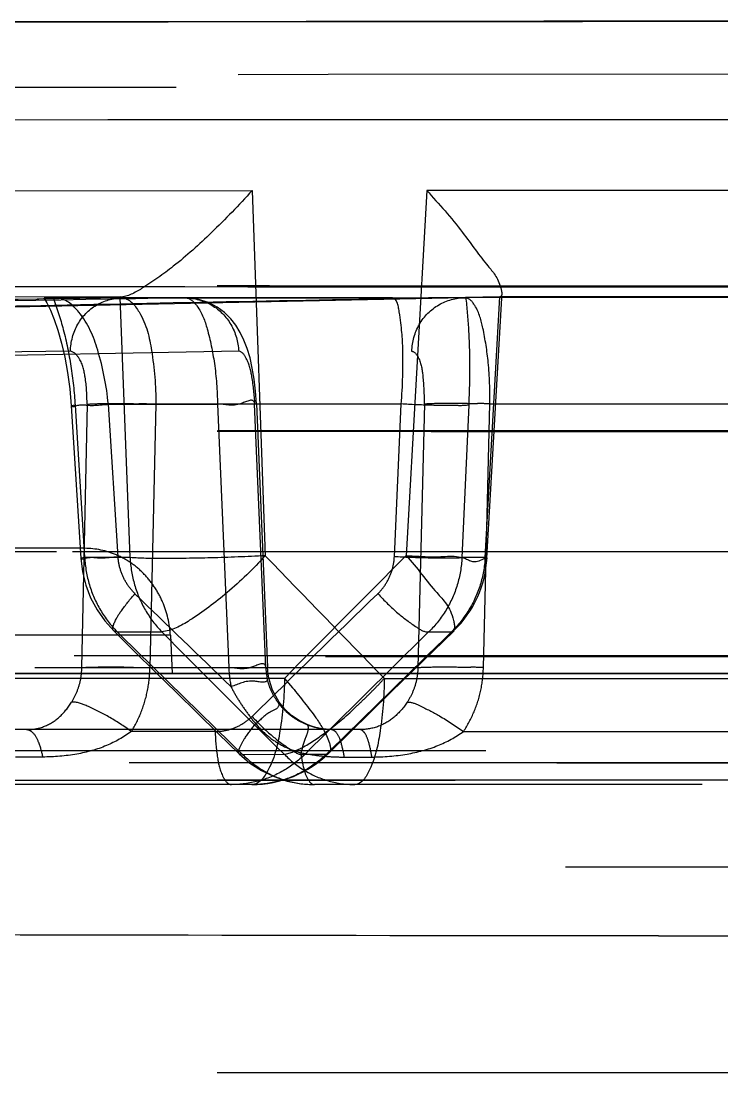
# Model space of a CAD drawing. Header units: millimetres. Extents: x 687 to 1107, y -116 to 478.
# Drawn here: x 943.183 to 943.948, y 331.33 to 332.477 of the extents above; entities that cross this region are included whole.
import ezdxf

# ---------------------------------------------------------------- set-up
doc = ezdxf.new("R2010")
doc.units = ezdxf.units.MM
doc.header["$LTSCALE"] = 0.1
doc.linetypes.add('HIDDENX2', pattern=[19.05, 12.7, -6.35])
doc.layers.add('HIDDEN', color=8, linetype='HIDDENX2')

msp = doc.modelspace()

# ---------------------------------------------------------------- linework, layer by layer
at = {"layer": 'HIDDEN'}
for p, q in [((949.0672, 332.4046), (940.267, 332.4046)), ((948.3579, 332.3713), (940.7904, 332.3687)), ((941.1601, 332.3689), (948.5429, 332.3714)), ((943.007, 332.2919), (943.4353, 332.2923)), ((943.4351, 332.2923), (943.4494, 331.8942)), ((943.6257, 332.2925), (943.6034, 331.8942)), ((944.186, 332.2927), (943.6257, 332.2924)), ((943.291, 332.1764), (942.9568, 332.176)), ((943.2213, 332.1751), (943.2083, 332.1754)), ((943.2178, 332.1756), (943.291, 332.1764)), ((943.3623, 332.1753), (943.2213, 332.1751)), ((943.3625, 332.1753), (943.2214, 332.1751)), ((943.302, 331.8921), (943.2911, 332.1761)), ((943.2929, 332.1752), (943.5872, 332.1754)), ((943.5874, 332.1754), (943.293, 332.1752)), ((943.5872, 332.1754), (943.6682, 332.176)), ((944.5092, 332.1759), (943.6675, 332.1755)), ((943.6682, 332.176), (943.7055, 332.1767)), ((943.6894, 331.8921), (943.7054, 332.1765)), ((943.6915, 331.8915), (943.7082, 332.1814)), ((943.7055, 332.1767), (944.0588, 332.1769)), ((943.4399, 332.0599), (943.4521, 331.7726)), ((943.5904, 331.8931), (943.5979, 332.0596)), ((943.6233, 332.0597), (943.6161, 331.7721)), ((943.6875, 331.7721), (943.6947, 332.0597)), ((943.6947, 332.0599), (944.5133, 332.0599)), ((943.242, 332.0583), (943.2377, 332.0577)), ((943.2377, 332.0577), (943.2481, 331.8915)), ((943.242, 332.0583), (943.2524, 331.8921)), ((943.2493, 331.7721), (943.2554, 332.0593)), ((943.2783, 332.0594), (943.3975, 332.0594)), ((943.2889, 331.8931), (943.2783, 332.0593)), ((943.3302, 332.0593), (943.3237, 331.7721)), ((943.5979, 332.0595), (943.3302, 332.0595)), ((943.3975, 332.0594), (943.4097, 331.7721)), ((943.4501, 331.7721), (943.4379, 332.0594)), ((943.6715, 332.0585), (943.6642, 331.8921)), ((943.2525, 331.9022), (937.8176, 331.9022)), ((938.1417, 331.8985), (944.5092, 331.8987)), ((943.2524, 331.8921), (943.2481, 331.8915)), ((943.302, 331.8921), (943.2524, 331.8921)), ((943.6894, 331.8921), (943.6642, 331.8921)), ((943.3464, 331.8074), (939.8289, 331.8074)), ((943.2879, 331.8113), (943.2841, 331.8121)), ((943.2879, 331.8113), (943.3365, 331.8113)), ((943.3484, 331.7656), (943.3464, 331.8074)), ((943.6281, 331.8113), (943.6528, 331.8113)), ((935.8951, 331.7849), (944.5109, 331.784)), ((944.5111, 331.785), (938.1139, 331.785)), ((963.4856, 331.7657), (925.8486, 331.7657)), ((926.053, 331.7721), (943.6161, 331.7721)), ((927.8361, 331.7656), (956.7883, 331.7656)), ((943.3056, 331.7726), (943.3237, 331.7721)), ((943.4705, 331.7604), (942.2329, 331.7604)), ((943.4706, 331.7604), (943.4794, 331.7502)), ((943.5796, 331.7604), (944.9947, 331.7603)), ((943.5529, 331.7046), (926.0415, 331.7046)), ((943.3949, 331.7025), (943.3034, 331.7025)), ((943.6659, 331.7025), (944.5461, 331.7025)), ((942.4204, 331.6816), (944.6672, 331.6816)), ((943.2066, 331.6746), (943.177, 331.6746)), ((943.4247, 331.6775), (943.4212, 331.678)), ((943.4247, 331.6775), (943.4704, 331.6776)), ((943.516, 331.6775), (943.4928, 331.6775)), ((943.519, 331.6789), (943.516, 331.6775)), ((943.5355, 331.6746), (943.5659, 331.6746)), ((944.571, 331.6682), (936.6729, 331.6682)), ((938.0527, 331.6682), (944.5712, 331.6681)), ((944.6671, 331.6494), (936.6717, 331.6493)), ((936.6718, 331.6493), (944.6666, 331.6493)), ((943.4349, 331.6446), (940.4054, 331.6446)), ((945.8312, 331.6446), (943.5031, 331.6446)), ((952.6673, 331.5545), (936.667, 331.5545)), ((944.6671, 331.3301), (937.7839, 331.3312))]:
    msp.add_line(p, q, dxfattribs=at)
for points in [[(944.051, 332.4771), (943.7898, 332.4769), (943.5324, 332.4767), (943.2802, 332.4765), (943.0337, 332.4762), (942.7937, 332.4759), (942.5612, 332.4756), (942.3374, 332.4752), (942.1235, 332.4748), (941.9206, 332.4744), (941.7293, 332.474), (941.5503, 332.4736), (941.3845, 332.4732), (941.2323, 332.4728), (941.0945, 332.4724), (940.9715, 332.4721), (940.7658, 332.4714)], [(944.0166, 332.477), (943.7534, 332.4769), (943.4943, 332.4767), (943.2406, 332.4764), (942.9934, 332.4761), (942.7538, 332.4758), (942.5225, 332.4755), (942.3004, 332.4751), (942.0884, 332.4747), (941.8877, 332.4743), (941.6991, 332.4739), (941.5227, 332.4735), (941.359, 332.4731), (941.2085, 332.4727), (941.0723, 332.4723)], [(943.2923, 332.1752), (942.306, 332.1593), (941.2835, 332.1351), (940.2248, 332.1023), (939.1299, 332.0606), (937.9989, 332.0096)], [(943.6666, 332.1755), (942.8956, 332.1595), (942.1164, 332.1357), (941.3291, 332.1039), (940.5336, 332.064), (939.7299, 332.0159), (938.9182, 331.9596)], [(943.2078, 332.1754), (943.2111, 332.1698), (943.215, 332.1619), (943.2191, 332.1519), (943.2232, 332.14), (943.2272, 332.1261), (943.2307, 332.1107), (943.2337, 332.0939), (943.2361, 332.0761), (943.2377, 332.0577)], [(943.4399, 332.0599), (943.439, 332.0735), (943.4375, 332.0865), (943.4354, 332.0988), (943.4329, 332.1099), (943.4298, 332.12), (943.4263, 332.1292), (943.4222, 332.1376), (943.4174, 332.1454), (943.4118, 332.1525), (943.4051, 332.1592), (943.3972, 332.1651), (943.3874, 332.1702), (943.3756, 332.1739), (943.3625, 332.1753)], [(944.5092, 332.1759), (944.3678, 332.1758), (944.2265, 332.1758), (944.0858, 332.1758), (943.9456, 332.1757), (943.806, 332.1756), (943.6676, 332.1755)], [(943.2481, 331.8915), (943.25, 331.8767), (943.2536, 331.8622), (943.2589, 331.8483), (943.2659, 331.8352), (943.2743, 331.823), (943.2841, 331.8121)], [(943.2841, 331.8121), (943.3069, 331.7897), (943.3297, 331.7673), (943.3525, 331.745), (943.3754, 331.7226), (943.3983, 331.7003), (943.4212, 331.678)], [(943.519, 331.6789), (943.5416, 331.7011), (943.5643, 331.7234), (943.5871, 331.7456), (943.6098, 331.7679), (943.6326, 331.7902), (943.6555, 331.8124)], [(943.4535, 331.7611), (943.4528, 331.7649), (943.4524, 331.7687), (943.4521, 331.7726)], [(943.4648, 331.7346), (943.4609, 331.7411), (943.4576, 331.7477), (943.4552, 331.7545), (943.4535, 331.7611)], [(943.4958, 331.7098), (943.4867, 331.7143), (943.4783, 331.72), (943.471, 331.7268), (943.4648, 331.7346)], [(943.5219, 331.7046), (943.5154, 331.7049), (943.5088, 331.7059), (943.5022, 331.7075), (943.4958, 331.7098)], [(943.4212, 331.678), (943.4328, 331.6681), (943.4455, 331.6598), (943.4591, 331.6532), (943.4734, 331.6484), (943.4882, 331.6455), (943.5031, 331.6446)]]:
    msp.add_lwpolyline(points, dxfattribs=at)
for centre, radius, start, end in [((943.284, 330.7463), 1.3138, 87.9842, 88.7912), ((943.6458, 330.6414), 1.4192, 88.0237, 88.5697), ((963.5318, 351.2929), 27.9215, 224.00814, 224.39101), ((983.0203, 292.6153), 55.6465, 135.10048, 135.29467), ((943.8747, 337.152), 5.2648, 267.0468, 267.3205), ((943.5717, 331.8984), 0.12, 314.2682, 356.9184), ((963.9488, 353.1072), 29.6281, 225.83833, 226.11975), ((983.9692, 290.2705), 57.974, 134.171531, 134.361007), ((964.0164, 352.863), 29.544, 225.44323, 225.81434), ((963.1586, 351.5153), 27.9493, 224.82882, 225.21665), ((983.7383, 291.101), 57.1503, 134.5745, 134.76533), ((983.2467, 291.1926), 56.7235, 134.26804, 134.46136), ((943.5471, 331.7777), 0.1375, 182.3411, 190.94), ((943.5239, 331.7758), 0.0739, 182.8578, 191.4922), ((943.6391, 330.3688), 1.4042, 88.0251, 88.577), ((943.4349, 331.7646), 0.12, 270, 314.4617), ((943.9872, 495.2357), 163.7562, 269.962006, 270.111889)]:
    msp.add_arc(centre, radius, start, end, dxfattribs=at)
for points, knots in [([(940.6928, 332.4712), (940.6766, 332.4712), (940.6505, 332.4711), (940.6155, 332.471), (940.5867, 332.4709), (940.5757, 332.4709), (940.5601, 332.4708), (940.5713, 332.4708), (940.5821, 332.4709), (940.6219, 332.471), (940.6906, 332.4712), (940.805, 332.4716), (940.9554, 332.472), (941.2268, 332.4728), (941.6441, 332.4738), (942.11, 332.4748), (942.5355, 332.4755), (942.8874, 332.476), (943.2566, 332.4765), (943.7735, 332.4769), (944.434, 332.4772), (945.0987, 332.4772), (945.6268, 332.4769), (946.0119, 332.4766), (946.3838, 332.4761), (946.8439, 332.4755), (947.3619, 332.4746), (947.8675, 332.4734), (948.1559, 332.4726), (948.2626, 332.4723)], [0, 0, 0, 0, 0.005823, 0.010402, 0.013726, 0.015796, 0.016608, 0.017066, 0.018803, 0.021787, 0.031398, 0.045882, 0.065227, 0.089191, 0.149773, 0.225198, 0.267685, 0.312785, 0.360042, 0.409119, 0.51084, 0.613132, 0.663784, 0.713197, 0.76066, 0.806283, 0.889497, 0.959103, 1, 1, 1, 1]), ([(941.072, 332.4723), (941.2332, 332.4728), (941.6003, 332.4737), (942.2087, 332.475), (942.9204, 332.4761), (943.7062, 332.4769), (944.532, 332.4772), (945.3647, 332.4771), (946.1671, 332.4764), (946.904, 332.4754), (947.5513, 332.4741), (948.0628, 332.4729), (948.4634, 332.4718), (948.6405, 332.4712), (948.818, 332.4707), (948.682, 332.4711), (948.6399, 332.4712)], [0, 0, 0, 0, 0.061828, 0.140832, 0.233385, 0.334836, 0.44226, 0.550165, 0.654318, 0.74989, 0.833348, 0.901165, 0.950069, 0.977961, 0.983845, 1, 1, 1, 1]), ([(926.277, 332.1897), (929.3414, 332.2665), (935.4713, 332.3816), (944.6676, 332.4392), (953.8638, 332.3816), (959.9937, 332.2665), (963.0581, 332.1897)], [0, 0, 0, 0, 0.25, 0.5, 0.75, 1, 1, 1, 1]), ([(943.4351, 332.2923), (943.4208, 332.2765), (943.3933, 332.2479), (943.353, 332.2116), (943.3201, 332.1883), (943.2995, 332.1765), (943.2911, 332.1761)], [0, 0, 0, 0, 0.342194, 0.638032, 0.864299, 1, 1, 1, 1]), ([(943.6257, 332.2925), (943.6392, 332.2775), (943.6624, 332.252), (943.6892, 332.2123), (943.7051, 332.1965), (943.7086, 332.1767), (943.7054, 332.1765)], [0, 0, 0, 0, 0.420108, 0.738598, 0.934395, 1, 1, 1, 1]), ([(925.669, 332.1909), (925.6695, 332.1909), (925.6714, 332.1909), (925.6759, 332.1909), (925.6833, 332.1909), (925.6991, 332.1908), (925.7262, 332.1908), (925.7894, 332.1906), (925.8978, 332.1904), (926.0257, 332.1902), (926.1515, 332.19), (926.2646, 332.1898), (926.3965, 332.1895), (926.5589, 332.1892), (926.769, 332.189), (926.9825, 332.1888), (927.1923, 332.1886), (927.3849, 332.1885), (927.6046, 332.1884), (927.958, 332.1883), (928.48, 332.1881), (929.1976, 332.188), (930.03, 332.188), (930.963, 332.1882), (931.977, 332.1884), (933.4349, 332.1885), (934.9409, 332.1888), (936.4822, 332.189), (937.6646, 332.1892), (938.8564, 332.1892), (940.0552, 332.1891), (941.2604, 332.1888), (942.432, 332.1882), (943.5681, 332.1874), (944.3006, 332.1871), (944.667, 332.1871)], [0, 0, 0, 0, 0.000078, 0.000312, 0.000702, 0.001247, 0.002806, 0.004989, 0.011227, 0.019924, 0.025187, 0.031083, 0.037783, 0.046023, 0.056721, 0.070956, 0.07975, 0.089844, 0.10137, 0.114443, 0.145647, 0.183798, 0.227763, 0.277088, 0.331133, 0.387887, 0.507311, 0.568943, 0.631279, 0.694023, 0.75713, 0.820596, 0.884336, 0.942135, 1, 1, 1, 1]), ([(944.6672, 332.1879), (944.5475, 332.1879), (944.3085, 332.1879), (943.9492, 332.1881), (943.5894, 332.1882), (943.2318, 332.1884), (942.8796, 332.1886), (942.5311, 332.1887), (942.1782, 332.1888), (941.8095, 332.189), (941.4135, 332.1891), (940.9786, 332.1891), (940.494, 332.1892), (939.9502, 332.1892), (939.338, 332.1892), (938.65, 332.1892), (937.88, 332.1892), (937.0192, 332.1891), (936.0581, 332.1889), (935.0077, 332.1888), (933.9311, 332.1886), (932.9105, 332.1885), (932.004, 332.1883), (931.2123, 332.1882), (930.5123, 332.1881), (929.8847, 332.1881), (929.3199, 332.1881), (928.8125, 332.1881), (928.3564, 332.1882), (927.9442, 332.1883), (927.57, 332.1885), (927.233, 332.1886), (926.9363, 332.1887), (926.682, 332.1891), (926.4674, 332.1894), (926.3366, 332.1896), (926.277, 332.1897)], [0, 0, 0, 0, 0.019536, 0.038982, 0.058621, 0.078223, 0.09732, 0.11608, 0.135062, 0.154893, 0.176221, 0.199673, 0.22584, 0.25526, 0.288397, 0.325695, 0.367502, 0.413999, 0.466116, 0.524291, 0.585359, 0.641741, 0.690769, 0.733236, 0.770895, 0.804967, 0.835605, 0.86304, 0.887734, 0.910011, 0.930285, 0.948779, 0.964986, 0.978676, 0.99027, 1, 1, 1, 1]), ([(935.9328, 331.8977), (935.9114, 331.8987), (935.8364, 331.9021), (935.9612, 331.9185), (936.0681, 331.9196), (936.2887, 331.932), (936.5452, 331.9408), (936.8486, 331.9519), (937.1766, 331.9635), (937.4697, 331.9761), (937.7287, 331.9928), (938.0281, 332.0112), (938.4024, 332.0259), (938.8362, 332.0472), (939.2978, 332.066), (939.8287, 332.0873), (940.4206, 332.1084), (941.0793, 332.1293), (941.7609, 332.1476), (942.5101, 332.1638), (943.0187, 332.1718), (943.2929, 332.1752)], [0, 0, 0, 0, 0.008593, 0.014647, 0.032289, 0.064409, 0.095959, 0.137351, 0.18512, 0.227608, 0.254696, 0.289056, 0.347648, 0.404633, 0.462936, 0.532578, 0.617305, 0.700008, 0.796403, 0.890225, 1, 1, 1, 1]), ([(943.2929, 332.1752), (943.0469, 332.1721), (942.6007, 332.1653), (941.9519, 332.1522), (941.3737, 332.1379), (940.8511, 332.1229), (940.4097, 332.1087), (940.0406, 332.096), (939.7118, 332.0838), (939.3906, 332.0709), (939.077, 332.0585), (938.7872, 332.0463), (938.5394, 332.0333), (938.3208, 332.0223), (938.1275, 332.0153), (937.9408, 332.0087), (937.7608, 331.9895), (937.5817, 331.9575), (937.4139, 331.9469), (937.2549, 331.9406), (937.0955, 331.9525), (936.9386, 331.9628), (936.8042, 331.9252), (936.6964, 331.909), (936.6113, 331.8994), (936.5396, 331.8926), (936.4782, 331.8875), (936.425, 331.8834), (936.3786, 331.88), (936.3378, 331.8772), (936.3017, 331.8749), (936.2693, 331.8728), (936.24, 331.8711), (936.213, 331.8695), (936.1876, 331.8681), (936.163, 331.8667), (936.1384, 331.8656), (936.1081, 331.8642), (936.0704, 331.863), (936.0273, 331.8616), (935.9829, 331.8637), (935.9481, 331.8607), (935.9151, 331.8803), (935.9276, 331.898), (935.9328, 331.8977)], [0, 0, 0, 0, 0.099653, 0.180729, 0.262813, 0.333913, 0.39248, 0.441705, 0.483488, 0.525752, 0.571889, 0.610623, 0.6432, 0.672414, 0.699243, 0.721578, 0.748058, 0.772485, 0.795168, 0.8161, 0.836806, 0.860032, 0.879077, 0.892856, 0.904164, 0.913766, 0.922011, 0.929145, 0.935372, 0.940842, 0.945707, 0.950049, 0.953975, 0.957602, 0.961, 0.964262, 0.967576, 0.971002, 0.976556, 0.982796, 0.988557, 0.994241, 0.997885, 1, 1, 1, 1]), ([(943.3623, 332.1753), (943.2173, 332.1729), (942.9392, 332.1677), (942.5396, 332.1581), (942.1738, 332.1475), (941.8391, 332.1364), (941.5329, 332.125), (941.2519, 332.1134), (940.9948, 332.1022), (940.7601, 332.0911), (940.5455, 332.0801), (940.3494, 332.0701), (940.1712, 332.0605), (940.0095, 332.0508), (939.8612, 332.0419), (939.7249, 332.0344), (939.601, 332.0267), (939.487, 332.0193), (939.3824, 332.0132), (939.2918, 332.0063), (939.211, 332.0018), (939.1351, 331.9824), (939.0534, 331.974), (938.9737, 331.9692), (938.9013, 331.9642), (938.8362, 331.9602), (938.7764, 331.9559), (938.7154, 331.9546), (938.6468, 331.9633), (938.5731, 331.9559), (938.5028, 331.9406), (938.4369, 331.9359), (938.3744, 331.9307), (938.315, 331.9257), (938.2615, 331.9215), (938.2142, 331.9178), (938.172, 331.9145), (938.1339, 331.9115), (938.0996, 331.9087), (938.0684, 331.9063), (938.0401, 331.904), (938.0144, 331.902), (937.9909, 331.9001), (937.9695, 331.8985), (937.9499, 331.8969), (937.9321, 331.8955), (937.9158, 331.8942), (937.9009, 331.8931), (937.8872, 331.892), (937.8748, 331.8911), (937.8633, 331.8903), (937.8529, 331.8895), (937.8434, 331.8889), (937.8348, 331.8885), (937.8272, 331.8881), (937.8206, 331.8883), (937.8159, 331.8885), (937.8117, 331.891), (937.8151, 331.8957), (937.8214, 331.8976), (937.8272, 331.8984), (937.8305, 331.8984)], [0, 0, 0, 0, 0.077971, 0.149487, 0.214858, 0.274693, 0.329463, 0.379574, 0.425841, 0.467788, 0.505904, 0.541311, 0.573334, 0.601873, 0.62837, 0.65318, 0.675253, 0.695092, 0.714573, 0.731564, 0.743953, 0.75799, 0.773498, 0.787992, 0.80091, 0.812517, 0.823042, 0.833139, 0.845249, 0.860101, 0.872666, 0.883882, 0.895546, 0.906404, 0.915922, 0.924359, 0.931912, 0.938711, 0.944856, 0.950431, 0.955502, 0.960119, 0.964326, 0.968163, 0.971665, 0.974862, 0.977784, 0.980457, 0.9829, 0.985137, 0.987183, 0.989049, 0.990752, 0.992301, 0.993683, 0.994878, 0.995787, 0.996338, 0.996946, 0.998205, 1, 1, 1, 1]), ([(943.6675, 332.1755), (943.5131, 332.1731), (943.2173, 332.1675), (942.7923, 332.1569), (942.4034, 332.1452), (942.048, 332.1327), (941.7228, 332.1199), (941.4254, 332.1071), (941.1538, 332.0945), (940.9054, 332.082), (940.678, 332.0701), (940.4713, 332.0589), (940.2856, 332.0482), (940.1181, 332.0377), (939.9633, 332.0281), (939.8217, 332.0198), (939.6987, 332.0121), (939.5949, 332.0041), (939.5037, 331.9971), (939.4182, 331.9912), (939.338, 331.9857), (939.2646, 331.9806), (939.1976, 331.9759), (939.1364, 331.9716), (939.079, 331.9675), (939.0215, 331.9637), (938.9616, 331.9606), (938.9026, 331.9581), (938.8508, 331.9559), (938.8066, 331.9528), (938.7653, 331.9499), (938.7214, 331.9468), (938.6735, 331.9432), (938.6217, 331.9393), (938.5683, 331.9353), (938.5175, 331.9314), (938.4719, 331.9279), (938.4315, 331.9248), (938.3954, 331.9219), (938.363, 331.9194), (938.3337, 331.9171), (938.3071, 331.915), (938.283, 331.9131), (938.261, 331.9113), (938.241, 331.9097), (938.2227, 331.9082), (938.2061, 331.9069), (938.1909, 331.9056), (938.1771, 331.9045), (938.1645, 331.9035), (938.153, 331.9024), (938.1426, 331.9019), (938.1341, 331.9003), (938.1284, 331.9014), (938.1247, 331.8982), (938.1356, 331.8995), (938.1383, 331.8986), (938.1417, 331.8985)], [0, 0, 0, 0, 0.083216, 0.159495, 0.229216, 0.29294, 0.351195, 0.40467, 0.453422, 0.497788, 0.538757, 0.576165, 0.609399, 0.639009, 0.666677, 0.692995, 0.715454, 0.733113, 0.749119, 0.764801, 0.779275, 0.792469, 0.804501, 0.81546, 0.825556, 0.835534, 0.846477, 0.857898, 0.867365, 0.874439, 0.8818, 0.889683, 0.89817, 0.90767, 0.917697, 0.927027, 0.935146, 0.94238, 0.948844, 0.954663, 0.959922, 0.964692, 0.969029, 0.972977, 0.976574, 0.979851, 0.98284, 0.985571, 0.988059, 0.99032, 0.992393, 0.99429, 0.995942, 0.997036, 0.997213, 0.998187, 1, 1, 1, 1]), ([(943.2178, 332.1756), (943.2223, 332.1643), (943.2302, 332.1396), (943.2381, 332.1003), (943.2411, 332.0725), (943.242, 332.0583)], [0, 0, 0, 0, 0.304952, 0.643418, 1, 1, 1, 1]), ([(943.2783, 332.0594), (943.2763, 332.0793), (943.2695, 332.1147), (943.253, 332.1561), (943.231, 332.1752), (943.2213, 332.1751)], [0, 0, 0, 0, 0.443739, 0.785142, 1, 1, 1, 1]), ([(943.237, 332.1172), (943.2371, 332.1273), (943.2425, 332.1475), (943.2637, 332.1696), (943.2833, 332.1751), (943.2929, 332.1752)], [0, 0, 0, 0, 0.34533, 0.674497, 1, 1, 1, 1]), ([(943.2929, 332.1752), (943.301, 332.1753), (943.3186, 332.1536), (943.327, 332.1138), (943.3303, 332.079), (943.3302, 332.0595)], [0, 0, 0, 0, 0.191494, 0.539441, 1, 1, 1, 1]), ([(943.3623, 332.1753), (943.3723, 332.1753), (943.3925, 332.1697), (943.4143, 332.1474), (943.4201, 332.1273), (943.4205, 332.1172)], [0, 0, 0, 0, 0.331877, 0.662335, 1, 1, 1, 1]), ([(943.3623, 332.1753), (943.3674, 332.1753), (943.3793, 332.1633), (943.3876, 332.1384), (943.3952, 332.1019), (943.3971, 332.0743), (943.3975, 332.0594)], [0, 0, 0, 0, 0.121885, 0.339839, 0.645288, 1, 1, 1, 1]), ([(943.5979, 332.0595), (943.5996, 332.0791), (943.6004, 332.1153), (943.5982, 332.1477), (943.5931, 332.1756), (943.5872, 332.1754)], [0, 0, 0, 0, 0.499778, 0.85224, 1, 1, 1, 1]), ([(943.6095, 332.1172), (943.6098, 332.1273), (943.6154, 332.1477), (943.6374, 332.17), (943.6576, 332.1755), (943.6675, 332.1755)], [0, 0, 0, 0, 0.33721, 0.671189, 1, 1, 1, 1]), ([(943.6947, 332.0599), (943.6948, 332.0749), (943.694, 332.1024), (943.6882, 332.1389), (943.6822, 332.163), (943.672, 332.1756), (943.6675, 332.1755)], [0, 0, 0, 0, 0.364833, 0.674671, 0.888969, 1, 1, 1, 1]), ([(943.6682, 332.176), (943.6696, 332.1644), (943.6718, 332.1395), (943.6728, 332.1003), (943.6722, 332.0728), (943.6715, 332.0585)], [0, 0, 0, 0, 0.297746, 0.637109, 1, 1, 1, 1]), ([(943.2366, 332.1173), (942.419, 332.1057), (940.7832, 332.0697), (938.3293, 331.9771), (936.6937, 331.8897), (935.8759, 331.8396)], [0, 0, 0, 0, 0.332999, 0.666308, 1, 1, 1, 1]), ([(943.4209, 332.1172), (942.8055, 332.1069), (941.575, 332.0726), (939.7306, 331.9802), (938.5025, 331.8914), (937.8888, 331.8402)], [0, 0, 0, 0, 0.333263, 0.666545, 1, 1, 1, 1]), ([(938.0837, 331.8401), (938.6975, 331.8914), (939.9251, 331.9805), (941.7673, 332.0729), (942.9954, 332.1071), (943.6091, 332.1172)], [0, 0, 0, 0, 0.333958, 0.66724, 1, 1, 1, 1]), ([(943.255, 332.0594), (943.2551, 332.0692), (943.2539, 332.0862), (943.2496, 332.1069), (943.2409, 332.1165), (943.2366, 332.1173)], [0, 0, 0, 0, 0.462433, 0.798412, 1, 1, 1, 1]), ([(943.4383, 332.0595), (943.4377, 332.0694), (943.4358, 332.0866), (943.4316, 332.1061), (943.4245, 332.1165), (943.4209, 332.1172)], [0, 0, 0, 0, 0.479161, 0.820514, 1, 1, 1, 1]), ([(943.6091, 332.1172), (943.6125, 332.1171), (943.6196, 332.1066), (943.622, 332.0873), (943.623, 332.0699), (943.6229, 332.0597)], [0, 0, 0, 0, 0.165375, 0.502865, 1, 1, 1, 1]), ([(943.2554, 332.0593), (943.2597, 332.0598), (943.2705, 332.0601), (943.2893, 332.0602), (943.3038, 332.06), (943.3117, 332.0599)], [0, 0, 0, 0, 0.228589, 0.575992, 1, 1, 1, 1]), ([(943.4379, 332.0594), (943.4381, 332.0595), (943.4372, 332.067), (943.4164, 332.0545), (943.4061, 332.0597), (943.3975, 332.0594)], [0, 0, 0, 0, 0.017802, 0.373486, 1, 1, 1, 1]), ([(943.6715, 332.0585), (943.6668, 332.0576), (943.6529, 332.058), (943.6284, 332.058), (943.6086, 332.059), (943.5979, 332.0596)], [0, 0, 0, 0, 0.195529, 0.563881, 1, 1, 1, 1]), ([(943.6233, 332.0597), (943.6272, 332.0602), (943.6381, 332.0604), (943.6574, 332.0606), (943.6727, 332.0603), (943.6812, 332.0601)], [0, 0, 0, 0, 0.207392, 0.562774, 1, 1, 1, 1]), ([(943.2377, 332.0577), (943.2378, 332.056), (943.248, 332.0598), (943.2581, 332.057), (943.2713, 332.0589), (943.2783, 332.0593)], [0, 0, 0, 0, 0.125086, 0.478285, 1, 1, 1, 1]), ([(944.6674, 332.03), (944.2984, 332.0301), (943.5603, 332.0304), (942.4156, 332.031), (941.235, 332.0313), (940.0204, 332.0314), (938.8113, 332.0313), (937.6084, 332.0312), (936.4142, 332.0311), (934.8578, 332.0308), (933.3353, 332.0306), (931.8584, 332.0304), (930.8259, 332.0302), (929.8738, 332.0301), (929.1418, 332.0301), (928.6106, 332.0301), (928.162, 332.0302), (927.6835, 332.0303), (927.2018, 332.0305), (926.8304, 332.0308), (926.5487, 332.031), (926.3358, 332.0313), (926.1716, 332.0316), (926.0386, 332.0318), (925.9249, 332.0321), (925.8244, 332.0323), (925.7358, 332.0324), (925.6593, 332.0326), (925.595, 332.0327), (925.5494, 332.0328), (925.5194, 332.0328), (925.5019, 332.0329), (925.487, 332.0329), (925.4749, 332.033), (925.4664, 332.033), (925.4609, 332.033), (925.4577, 332.033), (925.4552, 332.033), (925.4532, 332.033), (925.4519, 332.033), (925.4512, 332.033), (925.4509, 332.033)], [0, 0, 0, 0, 0.057607, 0.115228, 0.178703, 0.241924, 0.304839, 0.367458, 0.429728, 0.491263, 0.61044, 0.667409, 0.721845, 0.771629, 0.816039, 0.836117, 0.854566, 0.886075, 0.910809, 0.929771, 0.94406, 0.954784, 0.963015, 0.969685, 0.975546, 0.98077, 0.985379, 0.989366, 0.992719, 0.995425, 0.996484, 0.997396, 0.998166, 0.998796, 0.999291, 0.999489, 0.999655, 0.999788, 0.99989, 0.99996, 1, 1, 1, 1]), ([(944.6671, 332.029), (944.2985, 332.0291), (943.5613, 332.0294), (942.4181, 332.0302), (941.2392, 332.0307), (940.0269, 332.0311), (938.8207, 332.0312), (937.8597, 332.0312), (937.1422, 332.0311), (936.8248, 332.031), (936.6663, 332.031)], [0, 0, 0, 0, 0.13821, 0.276424, 0.428685, 0.58024, 0.730988, 0.88098, 0.940568, 1, 1, 1, 1]), ([(943.346, 331.8074), (943.3454, 331.8199), (943.3409, 331.8387), (943.3289, 331.8606), (943.3172, 331.875), (943.3032, 331.8868), (943.2822, 331.8983), (943.2643, 331.9022), (943.2525, 331.9022)], [0, 0, 0, 0, 0.25702, 0.385074, 0.51126, 0.635746, 0.758957, 1, 1, 1, 1]), ([(944.5092, 331.8982), (944.1521, 331.8982), (943.4384, 331.8983), (941.9958, 331.8986), (940.1873, 331.8989), (938.0422, 331.8985), (936.626, 331.898), (935.9328, 331.8977)], [0, 0, 0, 0, 0.124907, 0.249663, 0.504611, 0.757527, 1, 1, 1, 1]), ([(943.2481, 331.8915), (943.2482, 331.8898), (943.2582, 331.8935), (943.2684, 331.8908), (943.2817, 331.8926), (943.2889, 331.8931)], [0, 0, 0, 0, 0.121678, 0.465249, 1, 1, 1, 1]), ([(943.2524, 331.8921), (943.253, 331.882), (943.2565, 331.862), (943.2686, 331.8343), (943.2809, 331.8183), (943.2879, 331.8113)], [0, 0, 0, 0, 0.336572, 0.669604, 1, 1, 1, 1]), ([(943.3074, 331.8528), (943.3038, 331.8563), (943.2974, 331.8642), (943.2911, 331.8781), (943.2892, 331.8881), (943.2889, 331.8931)], [0, 0, 0, 0, 0.333186, 0.667835, 1, 1, 1, 1]), ([(943.4494, 331.8942), (943.4297, 331.8931), (943.392, 331.8916), (943.3429, 331.8909), (943.3135, 331.8912), (943.302, 331.8921)], [0, 0, 0, 0, 0.401655, 0.76586, 1, 1, 1, 1]), ([(943.302, 331.8921), (943.3025, 331.882), (943.3058, 331.862), (943.3176, 331.8343), (943.3297, 331.8183), (943.3365, 331.8113)], [0, 0, 0, 0, 0.337455, 0.671453, 1, 1, 1, 1]), ([(943.4495, 331.8942), (943.4364, 331.8799), (943.4103, 331.8544), (943.373, 331.8265), (943.3475, 331.812), (943.3365, 331.8113)], [0, 0, 0, 0, 0.408984, 0.767895, 1, 1, 1, 1]), ([(943.5724, 331.8528), (943.576, 331.8563), (943.5823, 331.8642), (943.5885, 331.8781), (943.5902, 331.8881), (943.5904, 331.8931)], [0, 0, 0, 0, 0.333471, 0.667779, 1, 1, 1, 1]), ([(943.6642, 331.8921), (943.6596, 331.8912), (943.6462, 331.8915), (943.6216, 331.8916), (943.6017, 331.8923), (943.5904, 331.8931)], [0, 0, 0, 0, 0.188808, 0.542789, 1, 1, 1, 1]), ([(943.6034, 331.8942), (943.6151, 331.8813), (943.6331, 331.8557), (943.654, 331.8365), (943.657, 331.8117), (943.6528, 331.8113)], [0, 0, 0, 0, 0.522333, 0.874853, 1, 1, 1, 1]), ([(943.6642, 331.8921), (943.6637, 331.882), (943.6602, 331.862), (943.6479, 331.8342), (943.6353, 331.8183), (943.6281, 331.8113)], [0, 0, 0, 0, 0.335071, 0.667685, 1, 1, 1, 1]), ([(943.6286, 331.8929), (943.6413, 331.8924), (943.6646, 331.8974), (943.6777, 331.8842), (943.6898, 331.892), (943.6894, 331.8921)], [0, 0, 0, 0, 0.625394, 0.977525, 1, 1, 1, 1]), ([(943.6894, 331.8921), (943.6889, 331.882), (943.6853, 331.8619), (943.6727, 331.8342), (943.66, 331.8183), (943.6528, 331.8113)], [0, 0, 0, 0, 0.33438, 0.667875, 1, 1, 1, 1]), ([(943.2841, 331.8121), (943.2823, 331.8139), (943.2854, 331.8237), (943.2934, 331.8358), (943.3021, 331.8468), (943.3074, 331.8528)], [0, 0, 0, 0, 0.158523, 0.501327, 1, 1, 1, 1]), ([(943.5724, 331.8528), (943.5793, 331.8453), (943.5929, 331.8318), (943.6108, 331.8186), (943.6235, 331.8104), (943.6281, 331.8113)], [0, 0, 0, 0, 0.433544, 0.797832, 1, 1, 1, 1]), ([(943.2493, 331.7721), (943.2535, 331.7725), (943.2644, 331.7728), (943.2832, 331.773), (943.2977, 331.7728), (943.3056, 331.7726)], [0, 0, 0, 0, 0.226334, 0.578762, 1, 1, 1, 1]), ([(943.4501, 331.7721), (943.4503, 331.7721), (943.4495, 331.7797), (943.4285, 331.7673), (943.4183, 331.7719), (943.4097, 331.7721)], [0, 0, 0, 0, 0.017839, 0.374389, 1, 1, 1, 1]), ([(943.6161, 331.7721), (943.6201, 331.7726), (943.6309, 331.7728), (943.6502, 331.773), (943.6655, 331.7727), (943.674, 331.7725)], [0, 0, 0, 0, 0.20989, 0.559484, 1, 1, 1, 1]), ([(943.2382, 331.7346), (943.2405, 331.7383), (943.2446, 331.7461), (943.2483, 331.7588), (943.2493, 331.7677), (943.2493, 331.7721)], [0, 0, 0, 0, 0.33131, 0.663769, 1, 1, 1, 1]), ([(943.3034, 331.7025), (943.3076, 331.7092), (943.315, 331.7237), (943.3218, 331.7474), (943.3235, 331.7638), (943.3237, 331.7721)], [0, 0, 0, 0, 0.327542, 0.659917, 1, 1, 1, 1]), ([(943.6161, 331.7721), (943.616, 331.7677), (943.615, 331.7588), (943.6111, 331.7461), (943.6069, 331.7382), (943.6045, 331.7346)], [0, 0, 0, 0, 0.334839, 0.668141, 1, 1, 1, 1]), ([(943.6659, 331.7025), (943.6704, 331.7093), (943.6781, 331.7238), (943.6855, 331.7474), (943.6874, 331.7639), (943.6876, 331.7721)], [0, 0, 0, 0, 0.33151, 0.664993, 1, 1, 1, 1]), ([(943.4515, 331.7611), (943.4517, 331.7611), (943.4527, 331.754), (943.4293, 331.7611), (943.4208, 331.7534), (943.412, 331.7516)], [0, 0, 0, 0, 0.016929, 0.355175, 1, 1, 1, 1]), ([(943.412, 331.7516), (943.4144, 331.7469), (943.4196, 331.7376), (943.4287, 331.724), (943.4355, 331.7152), (943.4391, 331.7109)], [0, 0, 0, 0, 0.320782, 0.654501, 1, 1, 1, 1]), ([(943.4706, 331.7604), (943.4704, 331.7412), (943.467, 331.7065), (943.459, 331.668), (943.443, 331.6446), (943.4349, 331.6446)], [0, 0, 0, 0, 0.455603, 0.808149, 1, 1, 1, 1]), ([(943.463, 331.7348), (943.4611, 331.7374), (943.4577, 331.743), (943.4538, 331.7518), (943.4521, 331.758), (943.4514, 331.7611)], [0, 0, 0, 0, 0.336067, 0.670309, 1, 1, 1, 1]), ([(943.4794, 331.7502), (943.4878, 331.7393), (943.5033, 331.7207), (943.5167, 331.6993), (943.5222, 331.6821), (943.519, 331.6789)], [0, 0, 0, 0, 0.494547, 0.834959, 1, 1, 1, 1]), ([(943.5795, 331.7605), (943.5793, 331.7414), (943.5762, 331.7065), (943.5691, 331.6689), (943.5547, 331.6446), (943.5471, 331.6446)], [0, 0, 0, 0, 0.460656, 0.815186, 1, 1, 1, 1]), ([(943.5471, 331.7281), (943.5508, 331.7315), (943.5582, 331.7385), (943.5691, 331.7493), (943.5761, 331.7567), (943.5795, 331.7605)], [0, 0, 0, 0, 0.331986, 0.666398, 1, 1, 1, 1]), ([(943.1892, 331.7046), (943.1958, 331.7046), (943.209, 331.7068), (943.226, 331.718), (943.2345, 331.7285), (943.2382, 331.7346)], [0, 0, 0, 0, 0.330984, 0.646945, 1, 1, 1, 1]), ([(943.3034, 331.7025), (943.2953, 331.7083), (943.2796, 331.7185), (943.258, 331.7293), (943.244, 331.7348), (943.2381, 331.7346)], [0, 0, 0, 0, 0.40589, 0.760893, 1, 1, 1, 1]), ([(943.463, 331.7348), (943.4638, 331.735), (943.4657, 331.7279), (943.451, 331.7238), (943.4449, 331.7152), (943.4391, 331.7109)], [0, 0, 0, 0, 0.069881, 0.393754, 1, 1, 1, 1]), ([(943.4952, 331.7097), (943.4909, 331.7114), (943.4825, 331.7155), (943.4716, 331.7241), (943.4656, 331.7311), (943.463, 331.7348)], [0, 0, 0, 0, 0.33687, 0.67093, 1, 1, 1, 1]), ([(943.4704, 331.6776), (943.477, 331.6789), (943.4935, 331.6858), (943.5186, 331.7037), (943.5377, 331.7186), (943.5471, 331.7281)], [0, 0, 0, 0, 0.220646, 0.567633, 1, 1, 1, 1]), ([(943.6045, 331.7346), (943.6006, 331.7285), (943.5914, 331.7178), (943.5735, 331.7068), (943.5598, 331.7046), (943.5529, 331.7046)], [0, 0, 0, 0, 0.348701, 0.667643, 1, 1, 1, 1]), ([(943.6045, 331.7346), (943.6091, 331.7348), (943.6214, 331.7292), (943.6417, 331.7188), (943.6574, 331.7085), (943.6659, 331.7025)], [0, 0, 0, 0, 0.201279, 0.550668, 1, 1, 1, 1]), ([(943.3949, 331.7025), (943.3999, 331.7025), (943.4098, 331.7038), (943.4236, 331.7095), (943.4316, 331.7155), (943.4351, 331.7189)], [0, 0, 0, 0, 0.333784, 0.667374, 1, 1, 1, 1]), ([(943.4351, 331.7189), (943.4421, 331.7113), (943.456, 331.6977), (943.4744, 331.6842), (943.488, 331.6763), (943.4928, 331.6775)], [0, 0, 0, 0, 0.429281, 0.793666, 1, 1, 1, 1]), ([(943.189, 331.7046), (943.1916, 331.7046), (943.1977, 331.7004), (943.203, 331.6893), (943.2055, 331.68), (943.2066, 331.6746)], [0, 0, 0, 0, 0.212461, 0.540918, 1, 1, 1, 1]), ([(943.4212, 331.678), (943.4198, 331.6794), (943.4221, 331.6871), (943.4283, 331.6969), (943.435, 331.7059), (943.4391, 331.7109)], [0, 0, 0, 0, 0.157307, 0.491523, 1, 1, 1, 1]), ([(943.4391, 331.7109), (943.4432, 331.7059), (943.4525, 331.6966), (943.4692, 331.6858), (943.4818, 331.681), (943.4882, 331.6793)], [0, 0, 0, 0, 0.326188, 0.659975, 1, 1, 1, 1]), ([(943.4952, 331.7097), (943.4961, 331.7102), (943.4965, 331.7021), (943.4928, 331.6957), (943.4902, 331.685), (943.4882, 331.6793)], [0, 0, 0, 0, 0.092543, 0.428359, 1, 1, 1, 1]), ([(943.5217, 331.7046), (943.5189, 331.7046), (943.513, 331.7049), (943.5041, 331.7067), (943.4981, 331.7086), (943.4952, 331.7097)], [0, 0, 0, 0, 0.31462, 0.651227, 1, 1, 1, 1]), ([(943.5218, 331.7046), (943.524, 331.7046), (943.529, 331.6997), (943.5326, 331.6892), (943.5346, 331.68), (943.5355, 331.6746)], [0, 0, 0, 0, 0.187217, 0.518451, 1, 1, 1, 1]), ([(943.5659, 331.6746), (943.5651, 331.6799), (943.5631, 331.689), (943.5597, 331.6995), (943.5548, 331.7046), (943.5526, 331.7046)], [0, 0, 0, 0, 0.475598, 0.810385, 1, 1, 1, 1]), ([(943.3034, 331.7025), (943.295, 331.6963), (943.2759, 331.6855), (943.2428, 331.6765), (943.2191, 331.6747), (943.2066, 331.6746)], [0, 0, 0, 0, 0.305763, 0.634755, 1, 1, 1, 1]), ([(943.3949, 331.7025), (943.395, 331.6929), (943.3967, 331.6756), (943.4006, 331.6563), (943.4086, 331.6446), (943.4126, 331.6446)], [0, 0, 0, 0, 0.455163, 0.808622, 1, 1, 1, 1]), ([(943.5659, 331.6746), (943.5787, 331.6747), (943.6032, 331.6765), (943.6374, 331.6855), (943.6572, 331.6962), (943.6659, 331.7025)], [0, 0, 0, 0, 0.365017, 0.695092, 1, 1, 1, 1]), ([(943.4928, 331.6775), (943.4857, 331.6706), (943.4698, 331.6585), (943.4422, 331.6471), (943.4224, 331.6446), (943.4126, 331.6446)], [0, 0, 0, 0, 0.335188, 0.667272, 1, 1, 1, 1]), ([(943.4247, 331.6775), (943.4316, 331.6706), (943.4472, 331.6586), (943.4742, 331.6472), (943.4935, 331.6446), (943.5031, 331.6446)], [0, 0, 0, 0, 0.33719, 0.669057, 1, 1, 1, 1]), ([(943.516, 331.6775), (943.5088, 331.6706), (943.4927, 331.6585), (943.4648, 331.6471), (943.4448, 331.6446), (943.4349, 331.6446)], [0, 0, 0, 0, 0.334465, 0.667611, 1, 1, 1, 1]), ([(943.4704, 331.6776), (943.4771, 331.6707), (943.4923, 331.6586), (943.5187, 331.6472), (943.5377, 331.6446), (943.5471, 331.6446)], [0, 0, 0, 0, 0.33918, 0.671207, 1, 1, 1, 1]), ([(943.4882, 331.6793), (943.4933, 331.6783), (943.5036, 331.6765), (943.5194, 331.6749), (943.5301, 331.6746), (943.5355, 331.6746)], [0, 0, 0, 0, 0.32647, 0.660097, 1, 1, 1, 1]), ([(943.4882, 331.6793), (943.489, 331.6732), (943.4911, 331.6626), (943.495, 331.6505), (943.5006, 331.6446), (943.5031, 331.6446)], [0, 0, 0, 0, 0.472117, 0.810356, 1, 1, 1, 1]), ([(943.8787, 331.4795), (943.6831, 331.4796), (943.2921, 331.4803), (942.706, 331.4814), (942.1209, 331.4819), (941.7312, 331.4818), (941.5366, 331.4818)], [0, 0, 0, 0, 0.250532, 0.500868, 0.750713, 1, 1, 1, 1])]:
    msp.add_open_spline(points, degree=3, knots=knots, dxfattribs=at)

doc.saveas('drawing.dxf')
